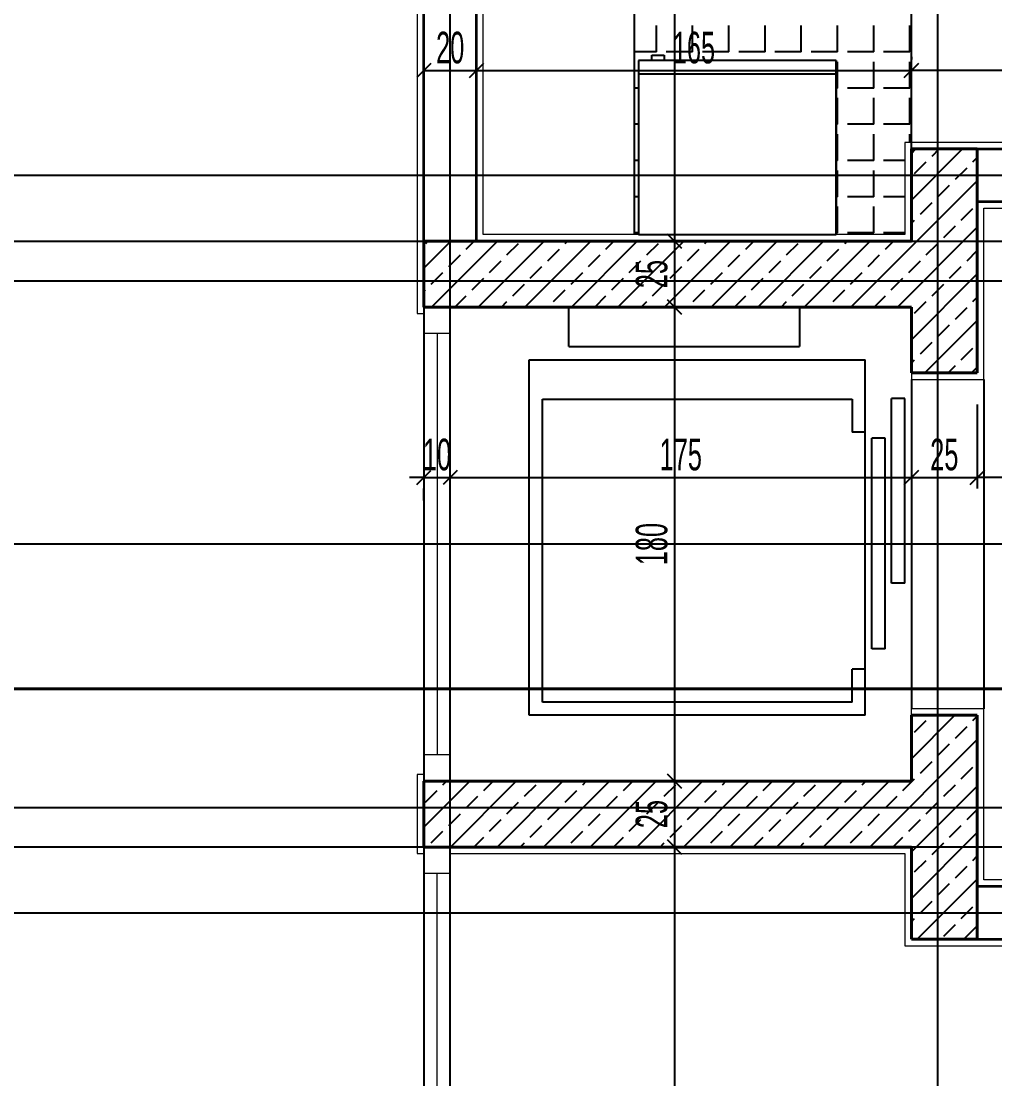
# Model space of a CAD drawing. Header units: inches. Extents: x -7543 to -822, y 102837 to 190349.
# Drawn here: x -834.0833 to -834.0094, y 102836.9121 to 102836.9924 of the extents above; entities that cross this region are included whole.
import ezdxf

# ---------------------------------------------------------------- set-up
doc = ezdxf.new("R2010")
doc.units = ezdxf.units.IN
doc.header["$MEASUREMENT"] = 0
for name, pattern in [('__ZG_T_P__9', [22, 1, -10, 1, -10]), ('DASHDOTX2', [2, 1, -0.5, 0, -0.5]), ('DASHED', [19.05, 12.7, -6.35])]:
    doc.linetypes.add(name, pattern=pattern)
doc.layers.get('0').update_dxf_attribs({"lineweight": 25})
doc.layers.get('Defpoints').update_dxf_attribs({"lineweight": 25})
for name, color, linetype, lineweight in [('AKS', 1, 'Continuous', 25), ('ICOL', 55, 'Continuous', 25), ('İZ DÜŞÜM', 253, 'Continuous', 20), ('KESİT', 7, 'Continuous', 40), ('KOLON', 2, 'Continuous', 40), ('SIVA', 150, 'Continuous', 15), ('TARAMA', 8, 'Continuous', 25)]:
    doc.layers.add(name, color=color, linetype=linetype, lineweight=lineweight)
for name, color, linetype, lineweight, true_color in [('ASANSÖR', 7, 'Continuous', 25, 0xf6e21c), ('DUVAR', 7, 'Continuous', 35, 0xfc4642), ('KAPI', 7, 'Continuous', 18, 0xffb360), ('PENCERE', 7, 'Continuous', 18, 0xffb360), ('TEFRİŞ', 7, 'Continuous', 25, 0x78462c)]:
    doc.layers.add(name, color=color, linetype=linetype, lineweight=lineweight, true_color=true_color)
doc.styles.add('OLCU', font='tromand.shx', dxfattribs={"width": 0.6, "height": 12})

# ---------------------------------------------------------------- blocks, each defined once
blk = doc.blocks.new('_Oblique')
at = {"color": 0, "linetype": 'ByBlock', "lineweight": -2}
blk.add_line((-0.5, -0.5), (0.5, 0.5), dxfattribs=at)

msp = doc.modelspace()

# ---------------------------------------------------------------- linework, layer by layer
at = {"layer": 'AKS', "linetype": 'DASHDOTX2', "ltscale": 10}
for p, q in [((-834.050761, 102836.73452), (-834.050761, 102837.241638)), ((-834.013761, 102836.73452), (-834.013761, 102837.241638)), ((-834.124563, 102836.980684), (-833.432261, 102836.980684)), ((-834.124739, 102836.975684), (-833.665261, 102836.975684)), ((-834.124563, 102836.972684), (-833.665261, 102836.972684)), ((-833.665261, 102836.952684), (-834.124563, 102836.952684)), ((-834.124563, 102836.932684), (-833.665261, 102836.932684)), ((-833.209713, 102836.929684), (-834.124876, 102836.929684)), ((-834.124563, 102836.924684), (-833.665261, 102836.924684))]:
    msp.add_line(p, q, dxfattribs=at)
at = {"layer": 'ASANSÖR'}
for p, q in [((-834.041761, 102836.967684), (-834.041761, 102836.970684)), ((-834.041761, 102836.967684), (-834.041761, 102836.970684)), ((-834.024261, 102836.970684), (-834.024261, 102836.967684)), ((-834.024261, 102836.970684), (-834.024261, 102836.967684)), ((-834.041761, 102836.967684), (-834.024261, 102836.967684)), ((-834.041761, 102836.967684), (-834.024261, 102836.967684)), ((-834.044761, 102836.966684), (-834.019261, 102836.966684)), ((-834.044761, 102836.939684), (-834.044761, 102836.966684)), ((-834.044761, 102836.966684), (-834.019261, 102836.966684)), ((-834.044761, 102836.939684), (-834.044761, 102836.966684)), ((-834.019261, 102836.939684), (-834.019261, 102836.966684)), ((-834.019261, 102836.939684), (-834.019261, 102836.966684)), ((-834.015761, 102836.965184), (-834.015761, 102836.940184)), ((-834.043761, 102836.963684), (-834.020261, 102836.963684)), ((-834.043761, 102836.940684), (-834.043761, 102836.963684)), ((-834.043761, 102836.963684), (-834.020261, 102836.963684)), ((-834.043761, 102836.940684), (-834.043761, 102836.963684)), ((-834.020261, 102836.963684), (-834.020261, 102836.961184)), ((-834.020261, 102836.963684), (-834.020261, 102836.961184)), ((-834.017261, 102836.949726), (-834.017261, 102836.963726)), ((-834.016261, 102836.963726), (-834.017261, 102836.963726)), ((-834.017261, 102836.949726), (-834.017261, 102836.963726)), ((-834.016261, 102836.963726), (-834.017261, 102836.963726)), ((-834.016261, 102836.949726), (-834.016261, 102836.963726)), ((-834.016261, 102836.949726), (-834.016261, 102836.963726)), ((-834.015761, 102836.963004), (-834.015761, 102836.942837)), ((-834.019261, 102836.961184), (-834.020261, 102836.961184)), ((-834.019261, 102836.961184), (-834.020261, 102836.961184)), ((-834.018761, 102836.944726), (-834.018761, 102836.960726)), ((-834.017761, 102836.960726), (-834.018761, 102836.960726)), ((-834.018761, 102836.944726), (-834.018761, 102836.960726)), ((-834.017761, 102836.960726), (-834.018761, 102836.960726)), ((-834.017761, 102836.944726), (-834.017761, 102836.960726)), ((-834.017761, 102836.944726), (-834.017761, 102836.960726)), ((-834.016261, 102836.949726), (-834.017261, 102836.949726)), ((-834.016261, 102836.949726), (-834.017261, 102836.949726)), ((-834.017761, 102836.944726), (-834.018761, 102836.944726)), ((-834.017761, 102836.944726), (-834.018761, 102836.944726)), ((-834.020261, 102836.940684), (-834.020261, 102836.943184)), ((-834.019261, 102836.943184), (-834.020261, 102836.943184)), ((-834.020261, 102836.940684), (-834.020261, 102836.943184)), ((-834.019261, 102836.943184), (-834.020261, 102836.943184)), ((-834.020261, 102836.940684), (-834.043761, 102836.940684)), ((-834.020261, 102836.940684), (-834.043761, 102836.940684)), ((-834.019261, 102836.939684), (-834.044761, 102836.939684)), ((-834.019261, 102836.939684), (-834.044761, 102836.939684))]:
    msp.add_line(p, q, dxfattribs=at)
at = {"layer": 'Defpoints', "color": 6}
msp.add_line((-834.052761, 102837.127684), (-834.052761, 102836.777684), dxfattribs=at)
at = {"layer": 'Defpoints', "color": 3}
for p, q in [((-834.048761, 102836.975684), (-834.048761, 102837.053184)), ((-833.974261, 102836.982684), (-834.015761, 102836.982684)), ((-834.015761, 102836.982684), (-834.015761, 102836.975684)), ((-834.015761, 102836.975684), (-834.048761, 102836.975684)), ((-834.050761, 102836.782684), (-834.050761, 102836.929684)), ((-834.050761, 102836.929684), (-834.015761, 102836.929684)), ((-834.015761, 102836.929684), (-834.015761, 102836.922684)), ((-834.015761, 102836.922684), (-833.966261, 102836.922684))]:
    msp.add_line(p, q, dxfattribs=at)
at = {"layer": 'DUVAR'}
for p, q in [((-834.052761, 102836.975684), (-834.052761, 102837.093684)), ((-834.048761, 102836.975684), (-834.048761, 102837.053184)), ((-834.010761, 102836.982684), (-833.966261, 102836.982684)), ((-834.010761, 102836.978684), (-833.966261, 102836.978684)), ((-833.966261, 102836.926684), (-834.010761, 102836.926684)), ((-834.010761, 102836.922684), (-833.966261, 102836.922684))]:
    msp.add_line(p, q, dxfattribs=at)
at = {"layer": 'ICOL'}
for p, q in [((-834.033735, 102837.053184), (-834.033735, 102836.975684)), ((-834.015761, 102836.982684), (-834.015761, 102837.053184)), ((-834.035114, 102836.990057), (-834.035114, 102836.992057)), ((-834.032364, 102836.990057), (-834.032364, 102836.992057)), ((-834.029614, 102836.990057), (-834.029614, 102836.992057)), ((-834.026864, 102836.990057), (-834.026864, 102836.992057)), ((-834.024114, 102836.990057), (-834.024114, 102836.992057)), ((-834.021364, 102836.990057), (-834.021364, 102836.992057)), ((-834.018614, 102836.990057), (-834.018614, 102836.992057)), ((-834.015864, 102836.990057), (-834.015864, 102836.992057)), ((-834.035114, 102836.990057), (-834.036761, 102836.990057)), ((-834.032364, 102836.990057), (-834.034364, 102836.990057)), ((-834.029614, 102836.990057), (-834.031614, 102836.990057)), ((-834.026864, 102836.990057), (-834.028864, 102836.990057)), ((-834.024114, 102836.990057), (-834.026114, 102836.990057)), ((-834.021364, 102836.990057), (-834.023364, 102836.990057)), ((-834.018614, 102836.990057), (-834.020614, 102836.990057)), ((-834.015864, 102836.990057), (-834.017864, 102836.990057)), ((-834.021364, 102836.987307), (-834.021364, 102836.989307)), ((-834.018614, 102836.987307), (-834.018614, 102836.989307)), ((-834.015864, 102836.987307), (-834.015864, 102836.989307)), ((-834.052761, 102836.988639), (-834.048761, 102836.988639)), ((-834.048761, 102836.988639), (-834.015761, 102836.988639)), ((-833.96425, 102836.988639), (-834.015761, 102836.988639)), ((-834.036467, 102836.987307), (-834.036761, 102836.987307)), ((-834.021364, 102836.987307), (-834.021467, 102836.987307)), ((-834.018614, 102836.987307), (-834.020614, 102836.987307)), ((-834.015864, 102836.987307), (-834.017864, 102836.987307)), ((-834.021364, 102836.984557), (-834.021364, 102836.986557)), ((-834.018614, 102836.984557), (-834.018614, 102836.986557)), ((-834.015864, 102836.984557), (-834.015864, 102836.986557)), ((-834.036467, 102836.984557), (-834.036761, 102836.984557)), ((-834.021364, 102836.984557), (-834.021467, 102836.984557)), ((-834.018614, 102836.984557), (-834.020614, 102836.984557)), ((-834.015864, 102836.984557), (-834.017864, 102836.984557)), ((-834.021364, 102836.981807), (-834.021364, 102836.983807)), ((-834.018614, 102836.981807), (-834.018614, 102836.983807)), ((-834.015864, 102836.983184), (-834.015864, 102836.983807)), ((-834.036467, 102836.981807), (-834.036761, 102836.981807)), ((-834.021364, 102836.981807), (-834.021467, 102836.981807)), ((-834.018614, 102836.981807), (-834.020614, 102836.981807)), ((-834.016261, 102836.981807), (-834.017864, 102836.981807)), ((-834.021364, 102836.979057), (-834.021364, 102836.981057)), ((-834.018614, 102836.979057), (-834.018614, 102836.981057)), ((-834.036467, 102836.979057), (-834.036761, 102836.979057)), ((-834.021364, 102836.979057), (-834.021467, 102836.979057)), ((-834.018614, 102836.979057), (-834.020614, 102836.979057)), ((-834.016261, 102836.979057), (-834.017864, 102836.979057)), ((-834.021364, 102836.976307), (-834.021364, 102836.978307)), ((-834.018614, 102836.976307), (-834.018614, 102836.978307)), ((-834.036467, 102836.976307), (-834.036761, 102836.976307)), ((-834.033735, 102836.975684), (-834.033735, 102836.970684)), ((-834.021364, 102836.976307), (-834.021467, 102836.976307)), ((-834.018614, 102836.976307), (-834.020614, 102836.976307)), ((-834.016261, 102836.976307), (-834.017864, 102836.976307)), ((-834.033735, 102836.970684), (-834.033735, 102836.934684)), ((-834.052761, 102836.95774), (-834.053841, 102836.95774)), ((-834.052761, 102836.95774), (-834.050761, 102836.95774)), ((-834.050761, 102836.95774), (-834.015761, 102836.95774)), ((-834.050761, 102836.95774), (-834.049681, 102836.95774)), ((-834.015761, 102836.95774), (-834.010761, 102836.95774)), ((-833.974261, 102836.95774), (-834.010761, 102836.95774)), ((-834.033735, 102836.934684), (-834.033735, 102836.929684)), ((-834.033735, 102836.929684), (-834.033735, 102836.779684))]:
    msp.add_line(p, q, dxfattribs=at)
at = {"layer": 'ICOL', "color": 53}
for p, q in [((-834.052761, 102836.989337), (-834.052761, 102836.987799)), ((-834.048761, 102836.989337), (-834.048761, 102836.987799)), ((-834.048761, 102836.989337), (-834.048761, 102836.987799)), ((-834.015761, 102836.989682), (-834.015761, 102836.989479)), ((-834.015761, 102836.985084), (-834.015761, 102836.989479)), ((-834.031175, 102836.975684), (-834.034575, 102836.975684)), ((-834.031175, 102836.975684), (-834.034575, 102836.975684)), ((-834.029441, 102836.970684), (-834.034575, 102836.970684)), ((-834.029441, 102836.970684), (-834.034575, 102836.970684)), ((-834.010761, 102836.963284), (-834.010761, 102836.9569)), ((-834.015761, 102836.96014), (-834.015761, 102836.95858)), ((-834.015761, 102836.96014), (-834.015761, 102836.95858)), ((-834.010761, 102836.9593), (-834.010761, 102836.95858)), ((-834.052761, 102836.955994), (-834.052761, 102836.9569)), ((-834.050761, 102836.955994), (-834.050761, 102836.9569)), ((-834.050761, 102836.955994), (-834.050761, 102836.9569)), ((-834.030651, 102836.934684), (-834.034575, 102836.934684)), ((-834.030651, 102836.934684), (-834.034575, 102836.934684)), ((-834.030651, 102836.929684), (-834.034575, 102836.929684)), ((-834.030651, 102836.929684), (-834.034575, 102836.929684))]:
    msp.add_line(p, q, dxfattribs=at)
at = {"layer": 'İZ DÜŞÜM', "linetype": '__ZG_T_P__9'}
msp.add_line((-834.052761, 102837.127684), (-834.052761, 102836.777684), dxfattribs=at)
msp.add_line((-834.052761, 102837.127684), (-834.052761, 102836.777684), dxfattribs=at)
at = {"layer": 'KAPI'}
for p, q in [((-834.052761, 102836.777684), (-834.052761, 102836.931684)), ((-834.050761, 102836.782684), (-834.050761, 102836.929684)), ((-834.050761, 102836.927684), (-834.052761, 102836.927684)), ((-834.051761, 102836.784684), (-834.051761, 102836.927684))]:
    msp.add_line(p, q, dxfattribs=at)
at = {"layer": 'KESİT', "linetype": 'DASHED'}
msp.add_line((-834.140664, 102836.941682), (-833.883794, 102836.941682), dxfattribs=at)
at = {"layer": 'KOLON'}
for p, q in [((-834.010761, 102836.982684), (-834.015761, 102836.982684)), ((-834.015761, 102836.982684), (-834.015761, 102836.975684)), ((-834.010761, 102836.982684), (-834.015761, 102836.982684)), ((-834.015761, 102836.982684), (-834.015761, 102836.975684)), ((-834.010761, 102836.975684), (-834.010761, 102836.982684)), ((-834.010761, 102836.975684), (-834.010761, 102836.982684)), ((-834.015761, 102836.975684), (-834.052761, 102836.975684)), ((-834.052761, 102836.975684), (-834.052761, 102836.970684)), ((-834.015761, 102836.975684), (-834.052761, 102836.975684)), ((-834.052761, 102836.975684), (-834.052761, 102836.970684)), ((-834.010761, 102836.971684), (-834.010761, 102836.975684)), ((-834.010761, 102836.971684), (-834.010761, 102836.975684)), ((-834.010761, 102836.965684), (-834.010761, 102836.971684)), ((-834.010761, 102836.965684), (-834.010761, 102836.971684)), ((-834.052761, 102836.970684), (-834.015761, 102836.970684)), ((-834.052761, 102836.970684), (-834.015761, 102836.970684)), ((-834.015761, 102836.970684), (-834.015761, 102836.965684)), ((-834.015761, 102836.970684), (-834.015761, 102836.965684)), ((-834.015761, 102836.965684), (-834.010761, 102836.965684)), ((-834.015761, 102836.965684), (-834.010761, 102836.965684)), ((-834.010761, 102836.939684), (-834.015761, 102836.939684)), ((-834.015761, 102836.939684), (-834.015761, 102836.934684)), ((-834.010761, 102836.939684), (-834.015761, 102836.939684)), ((-834.015761, 102836.939684), (-834.015761, 102836.934684)), ((-834.010761, 102836.933684), (-834.010761, 102836.939684)), ((-834.010761, 102836.933684), (-834.010761, 102836.939684)), ((-834.052761, 102836.934684), (-834.052761, 102836.929684)), ((-834.015761, 102836.934684), (-834.052761, 102836.934684)), ((-834.052761, 102836.934684), (-834.052761, 102836.929684)), ((-834.015761, 102836.934684), (-834.052761, 102836.934684)), ((-834.010761, 102836.929684), (-834.010761, 102836.933684)), ((-834.010761, 102836.929684), (-834.010761, 102836.933684)), ((-834.052761, 102836.929684), (-834.031761, 102836.929684)), ((-834.052761, 102836.929684), (-834.031761, 102836.929684)), ((-834.031761, 102836.929684), (-834.015761, 102836.929684)), ((-834.031761, 102836.929684), (-834.015761, 102836.929684)), ((-834.015761, 102836.929684), (-834.015761, 102836.922684)), ((-834.015761, 102836.929684), (-834.015761, 102836.922684)), ((-834.010761, 102836.922684), (-834.010761, 102836.929684)), ((-834.010761, 102836.922684), (-834.010761, 102836.929684)), ((-834.015761, 102836.922684), (-834.010761, 102836.922684)), ((-834.015761, 102836.922684), (-834.010761, 102836.922684))]:
    msp.add_line(p, q, dxfattribs=at)
at = {"layer": 'PENCERE'}
for p, q in [((-834.052761, 102836.970684), (-834.052761, 102836.934684)), ((-834.050761, 102836.970684), (-834.050761, 102836.934684)), ((-834.050761, 102836.968684), (-834.052761, 102836.968684)), ((-834.051761, 102836.968684), (-834.051761, 102836.936684)), ((-834.050761, 102836.936684), (-834.052761, 102836.936684))]:
    msp.add_line(p, q, dxfattribs=at)
at = {"layer": 'SIVA'}
for p, q in [((-834.053261, 102837.098184), (-834.053261, 102836.970184)), ((-834.048261, 102836.976184), (-834.048261, 102837.052684)), ((-833.974761, 102836.983184), (-834.016261, 102836.983184)), ((-834.016261, 102836.983184), (-834.016261, 102836.976184)), ((-834.016261, 102836.983184), (-834.016261, 102836.976184)), ((-834.010261, 102836.971684), (-834.010261, 102836.978184)), ((-834.010261, 102836.978184), (-833.965761, 102836.978184)), ((-834.016261, 102836.976184), (-834.048261, 102836.976184)), ((-834.016261, 102836.976184), (-834.048261, 102836.976184)), ((-834.010261, 102836.965184), (-834.010261, 102836.971684)), ((-834.053261, 102836.970184), (-834.052761, 102836.970184)), ((-834.015761, 102836.965684), (-834.015761, 102836.965184)), ((-834.015761, 102836.965184), (-834.010261, 102836.965184)), ((-834.010261, 102836.940184), (-834.015761, 102836.940184)), ((-834.015761, 102836.939684), (-834.015761, 102836.940184)), ((-834.010261, 102836.933684), (-834.010261, 102836.940184)), ((-834.053261, 102836.935184), (-834.053261, 102836.929184)), ((-834.052761, 102836.935184), (-834.053261, 102836.935184)), ((-834.010261, 102836.929684), (-834.010261, 102836.933684)), ((-834.053261, 102836.929184), (-834.052761, 102836.929184)), ((-834.050761, 102836.929184), (-834.031761, 102836.929184)), ((-834.031761, 102836.929184), (-834.016261, 102836.929184)), ((-834.016261, 102836.929184), (-834.016261, 102836.922184)), ((-834.010261, 102836.927184), (-834.010261, 102836.929684)), ((-833.965761, 102836.927184), (-834.010261, 102836.927184)), ((-834.016261, 102836.922184), (-834.010261, 102836.922184)), ((-834.011261, 102836.922184), (-833.966761, 102836.922184))]:
    msp.add_line(p, q, dxfattribs=at)
at = {"layer": 'TARAMA'}
for p, q in [((-834.015761, 102836.982342), (-834.015419, 102836.982684)), ((-834.015761, 102836.978807), (-834.011884, 102836.982684)), ((-834.014188, 102836.982147), (-834.013651, 102836.982684)), ((-834.011095, 102836.981705), (-834.010761, 102836.982039)), ((-834.015514, 102836.980821), (-834.01463, 102836.981705)), ((-834.01242, 102836.98038), (-834.011537, 102836.981263)), ((-834.020348, 102836.970684), (-834.010761, 102836.980271)), ((-834.013746, 102836.979054), (-834.012862, 102836.979938)), ((-834.015072, 102836.977728), (-834.014188, 102836.978612)), ((-834.011979, 102836.977286), (-834.011095, 102836.97817)), ((-834.015761, 102836.977039), (-834.015514, 102836.977286)), ((-834.016813, 102836.970684), (-834.010761, 102836.976735)), ((-834.013304, 102836.97596), (-834.01242, 102836.976844)), ((-834.052761, 102836.973626), (-834.050704, 102836.975684)), ((-834.052637, 102836.975518), (-834.052471, 102836.975684)), ((-834.052168, 102836.970684), (-834.047168, 102836.975684)), ((-834.049544, 102836.975076), (-834.048936, 102836.975684)), ((-834.048632, 102836.970684), (-834.043632, 102836.975684)), ((-834.045097, 102836.970684), (-834.040097, 102836.975684)), ((-834.042031, 102836.975518), (-834.041865, 102836.975684)), ((-834.041561, 102836.970684), (-834.036561, 102836.975684)), ((-834.038937, 102836.975076), (-834.038329, 102836.975684)), ((-834.038026, 102836.970684), (-834.033026, 102836.975684)), ((-834.03449, 102836.970684), (-834.02949, 102836.975684)), ((-834.031424, 102836.975518), (-834.031258, 102836.975684)), ((-834.030955, 102836.970684), (-834.025955, 102836.975684)), ((-834.02833, 102836.975076), (-834.027723, 102836.975684)), ((-834.027419, 102836.970684), (-834.022419, 102836.975684)), ((-834.023884, 102836.970684), (-834.018884, 102836.975684)), ((-834.020817, 102836.975518), (-834.020651, 102836.975684)), ((-834.017724, 102836.975076), (-834.017116, 102836.975684)), ((-834.04645, 102836.974634), (-834.045566, 102836.975518)), ((-834.043356, 102836.974192), (-834.042472, 102836.975076)), ((-834.035843, 102836.974634), (-834.034959, 102836.975518)), ((-834.03275, 102836.974192), (-834.031866, 102836.975076)), ((-834.025237, 102836.974634), (-834.024353, 102836.975518)), ((-834.022143, 102836.974192), (-834.021259, 102836.975076)), ((-834.01463, 102836.974634), (-834.013746, 102836.975518)), ((-834.011537, 102836.974192), (-834.010761, 102836.974968)), ((-834.050869, 102836.97375), (-834.049986, 102836.974634)), ((-834.047776, 102836.973308), (-834.046892, 102836.974192)), ((-834.040263, 102836.97375), (-834.039379, 102836.974634)), ((-834.037169, 102836.973308), (-834.036285, 102836.974192)), ((-834.029656, 102836.97375), (-834.028772, 102836.974634)), ((-834.026563, 102836.973308), (-834.025679, 102836.974192)), ((-834.01905, 102836.97375), (-834.018166, 102836.974634)), ((-834.015956, 102836.973308), (-834.015072, 102836.974192)), ((-834.052195, 102836.972425), (-834.051311, 102836.973308)), ((-834.044682, 102836.972866), (-834.043798, 102836.97375)), ((-834.041589, 102836.972425), (-834.040705, 102836.973308)), ((-834.034076, 102836.972866), (-834.033192, 102836.97375)), ((-834.030982, 102836.972425), (-834.030098, 102836.973308)), ((-834.023469, 102836.972866), (-834.022585, 102836.97375)), ((-834.020375, 102836.972425), (-834.019492, 102836.973308)), ((-834.015761, 102836.9682), (-834.010761, 102836.9732)), ((-834.012862, 102836.972866), (-834.011979, 102836.97375)), ((-834.049102, 102836.971983), (-834.048218, 102836.972866)), ((-834.046008, 102836.971541), (-834.045124, 102836.972425)), ((-834.038495, 102836.971983), (-834.037611, 102836.972866)), ((-834.035401, 102836.971541), (-834.034518, 102836.972425)), ((-834.027888, 102836.971983), (-834.027005, 102836.972866)), ((-834.024795, 102836.971541), (-834.023911, 102836.972425)), ((-834.017282, 102836.971983), (-834.016398, 102836.972866)), ((-834.014188, 102836.971541), (-834.013304, 102836.972425)), ((-834.052761, 102836.971859), (-834.052637, 102836.971983)), ((-834.042914, 102836.971099), (-834.042031, 102836.971983)), ((-834.032308, 102836.971099), (-834.031424, 102836.971983)), ((-834.021701, 102836.971099), (-834.020817, 102836.971983)), ((-834.0504, 102836.970684), (-834.049544, 102836.971541)), ((-834.046865, 102836.970684), (-834.04645, 102836.971099)), ((-834.039794, 102836.970684), (-834.038937, 102836.971541)), ((-834.036258, 102836.970684), (-834.035843, 102836.971099)), ((-834.029187, 102836.970684), (-834.02833, 102836.971541)), ((-834.025651, 102836.970684), (-834.025237, 102836.971099)), ((-834.01858, 102836.970684), (-834.017724, 102836.971541)), ((-834.015514, 102836.970215), (-834.01463, 102836.971099)), ((-834.011095, 102836.971099), (-834.010761, 102836.971432)), ((-834.01242, 102836.969773), (-834.011537, 102836.970657)), ((-834.014742, 102836.965684), (-834.010761, 102836.969664)), ((-834.013746, 102836.968447), (-834.012862, 102836.969331)), ((-834.015072, 102836.967121), (-834.014188, 102836.968005)), ((-834.011979, 102836.966679), (-834.011095, 102836.967563)), ((-834.015761, 102836.966432), (-834.015514, 102836.966679)), ((-834.012974, 102836.965684), (-834.01242, 102836.966237)), ((-834.011206, 102836.965684), (-834.010761, 102836.966129)), ((-834.015761, 102836.93638), (-834.012457, 102836.939684)), ((-834.011095, 102836.939279), (-834.010761, 102836.939612)), ((-834.015514, 102836.938395), (-834.01463, 102836.939279)), ((-834.01242, 102836.937953), (-834.011537, 102836.938837)), ((-834.018922, 102836.929684), (-834.010761, 102836.937845)), ((-834.013746, 102836.936627), (-834.012862, 102836.937511)), ((-834.015072, 102836.935301), (-834.014188, 102836.936185)), ((-834.011979, 102836.93486), (-834.011095, 102836.935743)), ((-834.052761, 102836.9312), (-834.049277, 102836.934684)), ((-834.051311, 102836.934418), (-834.051045, 102836.934684)), ((-834.050742, 102836.929684), (-834.045742, 102836.934684)), ((-834.048218, 102836.933976), (-834.047509, 102836.934684)), ((-834.047206, 102836.929684), (-834.042206, 102836.934684)), ((-834.043671, 102836.929684), (-834.038671, 102836.934684)), ((-834.040705, 102836.934418), (-834.040438, 102836.934684)), ((-834.040135, 102836.929684), (-834.035135, 102836.934684)), ((-834.037611, 102836.933976), (-834.036903, 102836.934684)), ((-834.036599, 102836.929684), (-834.031599, 102836.934684)), ((-834.033064, 102836.929684), (-834.028064, 102836.934684)), ((-834.030098, 102836.934418), (-834.029832, 102836.934684)), ((-834.029528, 102836.929684), (-834.024528, 102836.934684)), ((-834.027005, 102836.933976), (-834.026296, 102836.934684)), ((-834.025993, 102836.929684), (-834.020993, 102836.934684)), ((-834.022457, 102836.929684), (-834.017457, 102836.934684)), ((-834.019492, 102836.934418), (-834.019225, 102836.934684)), ((-834.016398, 102836.933976), (-834.015514, 102836.93486)), ((-834.052637, 102836.933092), (-834.051753, 102836.933976)), ((-834.045124, 102836.933534), (-834.04424, 102836.934418)), ((-834.042031, 102836.933092), (-834.041147, 102836.933976)), ((-834.034518, 102836.933534), (-834.033634, 102836.934418)), ((-834.031424, 102836.933092), (-834.03054, 102836.933976)), ((-834.023911, 102836.933534), (-834.023027, 102836.934418)), ((-834.020817, 102836.933092), (-834.019933, 102836.933976)), ((-834.015761, 102836.929309), (-834.010761, 102836.934309)), ((-834.013304, 102836.933534), (-834.01242, 102836.934418)), ((-834.049544, 102836.93265), (-834.04866, 102836.933534)), ((-834.04645, 102836.932208), (-834.045566, 102836.933092)), ((-834.038937, 102836.93265), (-834.038053, 102836.933534)), ((-834.035843, 102836.932208), (-834.034959, 102836.933092)), ((-834.02833, 102836.93265), (-834.027446, 102836.933534)), ((-834.025237, 102836.932208), (-834.024353, 102836.933092)), ((-834.017724, 102836.93265), (-834.01684, 102836.933534)), ((-834.01463, 102836.932208), (-834.013746, 102836.933092)), ((-834.043356, 102836.931766), (-834.042472, 102836.93265)), ((-834.03275, 102836.931766), (-834.031866, 102836.93265)), ((-834.022143, 102836.931766), (-834.021259, 102836.93265)), ((-834.011537, 102836.931766), (-834.010761, 102836.932541)), ((-834.050869, 102836.931324), (-834.049986, 102836.932208)), ((-834.047776, 102836.930882), (-834.046892, 102836.931766)), ((-834.040263, 102836.931324), (-834.039379, 102836.932208)), ((-834.037169, 102836.930882), (-834.036285, 102836.931766)), ((-834.029656, 102836.931324), (-834.028772, 102836.932208)), ((-834.026563, 102836.930882), (-834.025679, 102836.931766)), ((-834.01905, 102836.931324), (-834.018166, 102836.932208)), ((-834.015956, 102836.930882), (-834.015072, 102836.931766)), ((-834.052195, 102836.929998), (-834.051311, 102836.930882)), ((-834.044682, 102836.93044), (-834.043798, 102836.931324)), ((-834.041589, 102836.929998), (-834.040705, 102836.930882)), ((-834.034076, 102836.93044), (-834.033192, 102836.931324)), ((-834.030982, 102836.929998), (-834.030098, 102836.930882)), ((-834.023469, 102836.93044), (-834.022585, 102836.931324)), ((-834.020375, 102836.929998), (-834.019492, 102836.930882)), ((-834.015761, 102836.925774), (-834.010761, 102836.930774)), ((-834.012862, 102836.93044), (-834.011979, 102836.931324)), ((-834.048974, 102836.929684), (-834.048218, 102836.93044)), ((-834.045438, 102836.929684), (-834.045124, 102836.929998)), ((-834.038367, 102836.929684), (-834.037611, 102836.93044)), ((-834.034832, 102836.929684), (-834.034518, 102836.929998)), ((-834.027761, 102836.929684), (-834.027005, 102836.93044)), ((-834.024225, 102836.929684), (-834.023911, 102836.929998)), ((-834.017154, 102836.929684), (-834.016398, 102836.93044)), ((-834.014188, 102836.929114), (-834.013304, 102836.929998)), ((-834.015514, 102836.927788), (-834.01463, 102836.928672)), ((-834.01242, 102836.927346), (-834.011537, 102836.92823)), ((-834.011095, 102836.928672), (-834.010761, 102836.929006)), ((-834.015315, 102836.922684), (-834.010761, 102836.927238)), ((-834.013746, 102836.926021), (-834.012862, 102836.926905)), ((-834.015072, 102836.924695), (-834.014188, 102836.925579)), ((-834.011979, 102836.924253), (-834.011095, 102836.925137)), ((-834.015761, 102836.924006), (-834.015514, 102836.924253)), ((-834.013304, 102836.922927), (-834.01242, 102836.923811)), ((-834.01178, 102836.922684), (-834.010761, 102836.923702))]:
    msp.add_line(p, q, dxfattribs=at)
at = {"layer": 'TEFRİŞ'}
for p, q in [((-834.036761, 102836.976184), (-834.036761, 102837.040664)), ((-834.021467, 102836.989405), (-834.036467, 102836.989405)), ((-834.036467, 102836.989405), (-834.036467, 102836.976184)), ((-834.035467, 102836.989805), (-834.034529, 102836.989805)), ((-834.035467, 102836.989405), (-834.035467, 102836.989805)), ((-834.034529, 102836.989805), (-834.034529, 102836.989405)), ((-834.021467, 102836.989405), (-834.021467, 102836.976184)), ((-834.021467, 102836.976184), (-834.021467, 102836.989405)), ((-834.021467, 102836.988351), (-834.036467, 102836.988351)), ((-834.036467, 102836.976184), (-834.021467, 102836.976184)), ((-834.010261, 102836.965184), (-834.010261, 102836.940184))]:
    msp.add_line(p, q, dxfattribs=at)

# ---------------------------------------------------------------- block references
at = {"layer": 'ICOL'}
for p, xscale, yscale, zscale, rotation in [((-834.052761, 102836.988639), 0.001080000000001746, 0.001080000000001746, 0.001080000000001746, 180), ((-834.048761, 102836.988639), 0.001080000000001746, 0.001080000000001746, 0.001080000000001746, 180), ((-834.015761, 102836.988639), 0.001080000000001746, 0.001080000000001746, 0.001080000000001746, 180), ((-834.033735, 102836.975684), 0.001080000001820736, 0.001080000001820736, 0.001080000001820736, 90), ((-834.033735, 102836.975684), 0.001080000001820736, 0.001080000001820736, 0.001080000001820736, 270), ((-834.033735, 102836.970684), 0.001080000001820736, 0.001080000001820736, 0.001080000001820736, 90), ((-834.033735, 102836.970684), 0.001080000001820736, 0.001080000001820736, 0.001080000001820736, 270), ((-834.050761, 102836.95774), 0.001080000000001746, 0.001080000000001746, 0.001080000000001746, 180), ((-834.050761, 102836.95774), 0.001080000000001746, 0.001080000000001746, 0.001080000000001746, 180), ((-834.015761, 102836.95774), 0.001080000000001746, 0.001080000000001746, 0.001080000000001746, 180), ((-834.010761, 102836.95774), 0.001080000000001746, 0.001080000000001746, 0.001080000000001746, 180), ((-834.033735, 102836.934684), 0.001080000001820736, 0.001080000001820736, 0.001080000001820736, 90), ((-834.033735, 102836.934684), 0.001080000001820736, 0.001080000001820736, 0.001080000001820736, 270), ((-834.033735, 102836.929684), 0.001080000001820736, 0.001080000001820736, 0.001080000001820736, 90), ((-834.033735, 102836.929684), 0.001080000001820736, 0.001080000001820736, 0.001080000001820736, 270)]:
    msp.add_blockref('_Oblique', p, dxfattribs=dict(at, xscale=xscale, yscale=yscale, zscale=zscale, rotation=rotation))
at = {"layer": 'ICOL', "xscale": 0.001080000000001746, "yscale": 0.001080000000001746, "zscale": 0.001080000000001746}
for p in [(-834.048761, 102836.988639), (-834.015761, 102836.988639), (-834.052761, 102836.95774), (-834.015761, 102836.95774), (-834.010761, 102836.95774)]:
    msp.add_blockref('_Oblique', p, dxfattribs=at)

# ---------------------------------------------------------------- texts
at = {"layer": 'ICOL', "char_height": 0.0024, "attachment_point": 5, "style": 'OLCU'}
for s, insert in [('\\A1;20', (-834.050761, 102836.990367)), ('\\A1;165', (-834.032261, 102836.990367)), ('\\A1;10', (-834.051761, 102836.959468)), ('\\A1;175', (-834.033261, 102836.959468)), ('\\A1;25', (-834.013261, 102836.959468))]:
    msp.add_mtext(s, dxfattribs=dict(at, insert=insert))
at = {"layer": 'ICOL', "char_height": 0.0024, "attachment_point": 5, "rotation": 90, "style": 'OLCU'}
for s, insert in [('\\A1;25', (-834.035463, 102836.973184)), ('\\A1;180', (-834.035463, 102836.952684)), ('\\A1;25', (-834.035463, 102836.932184))]:
    msp.add_mtext(s, dxfattribs=dict(at, insert=insert))

doc.saveas('drawing.dxf')
